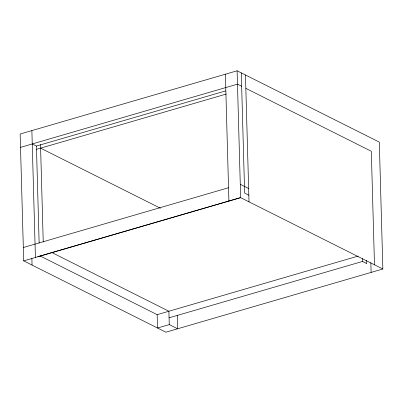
<?xml version="1.0" encoding="UTF-8"?>
<svg xmlns="http://www.w3.org/2000/svg" width="403" height="403" viewBox="0 0 403 403"><rect width="100%" height="100%" fill="white"/><g stroke="black" fill="none" stroke-linecap="round" stroke-linejoin="round"><path stroke-width="0.6" d="M237.105 70.797L20.15 134.013L23.696 260.887L165.895 332.203L382.85 268.987L379.304 142.113L237.105 70.797L240.646 197.666L382.85 268.987M20.523 147.367L237.478 84.151L241.659 86.247M32.25 143.952L36.431 146.047L225.715 90.892M36.512 149.342L226.279 94.045M23.319 247.533L228.546 187.733M37.736 256.696L240.032 197.747M23.696 260.887L240.646 197.666M40.124 255.96L157.16 314.657L358.166 256.081M169.043 317.826L362.912 261.33M177.249 315.433L177.622 328.788L169.26 324.591L157.533 328.012L157.16 314.657M245.84 88.343L371.314 151.271L374.483 264.791M240.274 184.312L248.641 188.508M248.827 195.188L244.646 193.087L241.286 72.893M40.617 148.148L160.459 208.25M51.851 252.545L168.887 311.237L169.26 324.591M370.851 262.691L371.123 272.403M366.665 260.484L366.755 263.627L362.569 261.532L362.488 258.494M245.467 74.988L249.014 201.863M225.378 74.212L228.919 201.087M40.512 144.506L43.237 242.052M36.431 146.047L39.141 243.08M31.877 130.597L35.419 257.472M31.872 258.404L32.059 265.083"/></g></svg>
